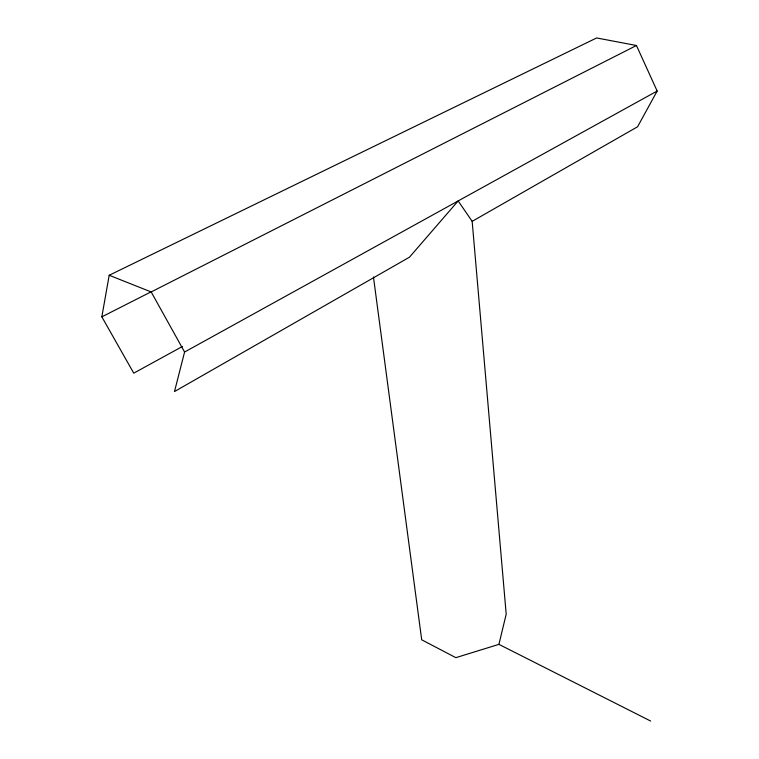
<?xml version="1.0" encoding="UTF-8"?>
<svg xmlns="http://www.w3.org/2000/svg" width="759" height="759" viewBox="0 0 759 759"><rect width="100%" height="100%" fill="white"/><g stroke="black" fill="none" stroke-linecap="round" stroke-linejoin="round"><path stroke-width="1.14" d="M182.483 346.436L133.755 373.162L101.839 316.845L109.192 275.27L596.64 37.95L636.45 45.502L657.161 91.033L637.579 126.772L472.164 221.353L506.196 614.183L498.919 644.363L455.846 657.664L421.691 639.79L373.456 276.978M109.192 275.27L151.183 291.949L184.589 352.034L174.485 391.559L409.471 257.197L458.161 200.936L472.164 221.353M184.589 352.034L657.161 91.033M101.839 316.845L151.468 291.646M151.183 291.949L636.45 45.502M498.919 644.363L650.653 721.05"/></g></svg>
